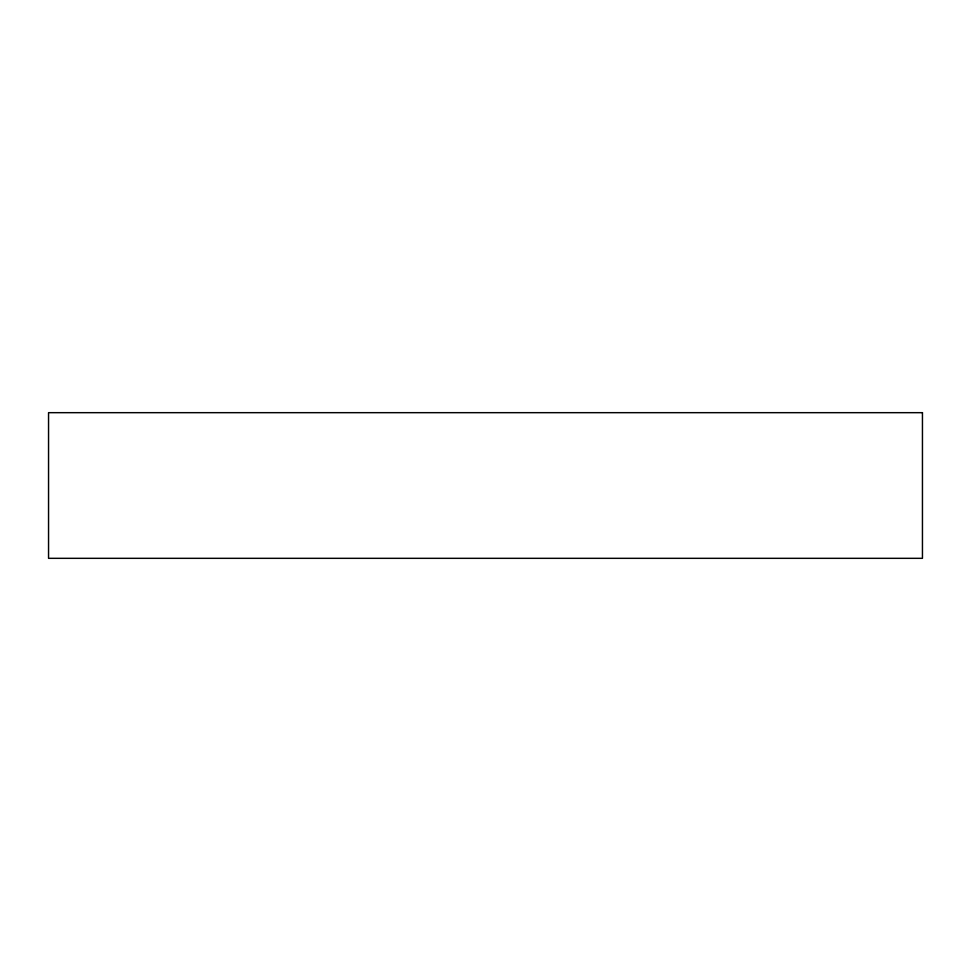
<?xml version="1.0" encoding="UTF-8"?>
<svg xmlns="http://www.w3.org/2000/svg" width="971" height="971" viewBox="0 0 971 971"><rect width="100%" height="100%" fill="white"/><g stroke="black" fill="none" stroke-linecap="round" stroke-linejoin="round"><path stroke-width="1.46" d="M922.45 412.675L48.55 412.675L48.55 558.325L922.45 558.325L922.45 412.675"/></g></svg>
